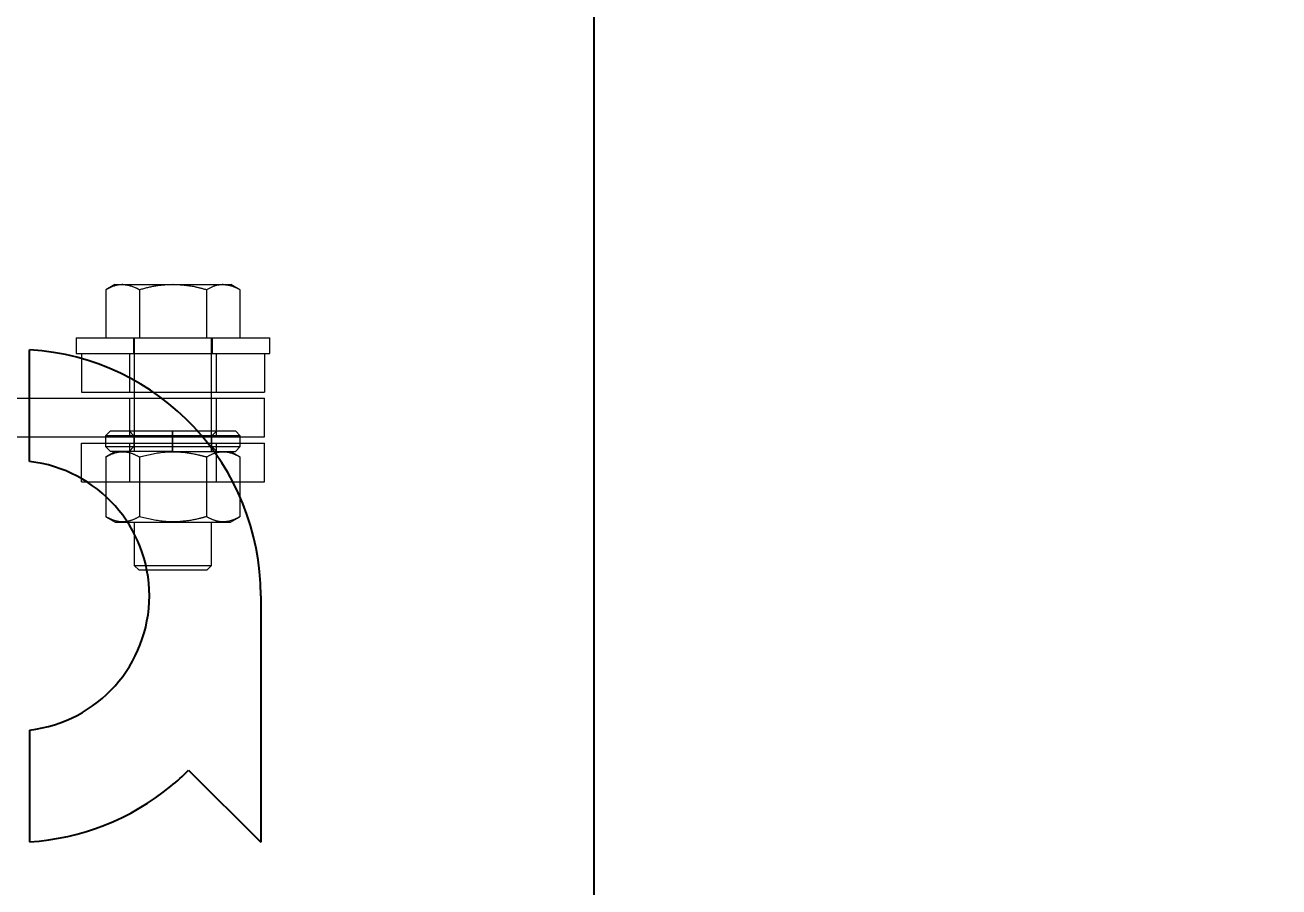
# Model space of a CAD drawing. Header units: millimetres. Extents: x 1293 to 41893, y 1011 to 26911.
# Drawn here: x 12001.8 to 12139, y 6796.8 to 6891 of the extents above; entities that cross this region are included whole.
import ezdxf

# ---------------------------------------------------------------- set-up
doc = ezdxf.new("R2010")
doc.units = ezdxf.units.MM
doc.header["$LTSCALE"] = 50
doc.linetypes.add('HIDDEN', pattern=[1.905, 1.27, -0.635])
doc.layers.add('CAPA_1', color=7, linetype='Continuous')
doc.styles.add('SLDTEXTSTYLE0', font='TXT', dxfattribs={"width": 0.75})
doc.dimstyles.new('SLDDIMSTYLE0', dxfattribs={"dimtxt": 100, "dimasz": 100, "dimexe": 0, "dimexo": 0.0625, "dimgap": 25, "dimtad": 2, "dimdec": 0, "dimlfac": 1.5, "dimrnd": 1e-09, "dimzin": 12, "dimdsep": 46, "dimtxsty": 'SLDTEXTSTYLE0', "dimsah": 1, "dimcen": 0.09, "dimadec": 0, "dimazin": 3, "dimtfac": 1, "dimtdec": 0, "dimtofl": 0, "dimtmove": 0, "dimatfit": 3, "dimfxl": 1, "dimfrac": 2, "dimtolj": 1, "dimtzin": 12, "dimarcsym": 0})

# ---------------------------------------------------------------- blocks, each defined once
blk = doc.blocks.new('_D_5')
at = {"layer": 'CAPA_1', "transparency": 16777216}
for p, q in [((11574.4, 7831.18), (17588.06, 7831.18)), ((17538.06, 7831.18), (17538.06, 4708.49)), ((16485.16, 4708.49), (17588.06, 4708.49))]:
    blk.add_line(p, q, dxfattribs=at)
for points in [[(17538.06, 7831.18), (17522.68, 7731.18), (17553.45, 7731.18)], [(17538.06, 4708.49), (17553.45, 4808.49), (17522.68, 4808.49)]]:
    blk.add_solid(points, dxfattribs=at)
at = {"layer": 'CAPA_1', "transparency": 16777216, "insert": (17409.15, 6122.06), "char_height": 100, "attachment_point": 1, "rotation": 90, "style": 'SLDTEXTSTYLE0'}
blk.add_mtext('4684', dxfattribs=at)
blk = doc.blocks.new('_D_15')
at = {"layer": 'CAPA_1', "transparency": 16777216}
for p, q in [((6530.12, 8742.38), (6530.12, 9415.65)), ((16745.16, 6492), (16745.16, 9415.65)), ((6530.12, 9365.65), (16745.16, 9365.65))]:
    blk.add_line(p, q, dxfattribs=at)
for points in [[(6530.12, 9365.65), (6630.12, 9350.26), (6630.12, 9381.03)], [(16745.16, 9365.65), (16645.16, 9381.03), (16645.16, 9350.26)]]:
    blk.add_solid(points, dxfattribs=at)
at = {"layer": 'CAPA_1', "transparency": 16777216, "insert": (11452.92, 9494.55), "char_height": 100, "attachment_point": 1, "style": 'SLDTEXTSTYLE0'}
blk.add_mtext('15323', dxfattribs=at)

msp = doc.modelspace()

# ---------------------------------------------------------------- linework, layer by layer
at = {"color": 7, "linetype": 'Continuous', "lineweight": 25}
for p, q in [((12064.0291497, 7060.1262403), (12064.0291497, 6718.9262403)), ((12002.3402403, 6843.320003), (12002.3402403, 6855.5398931)), ((12027.6052382, 6828.6473195), (12027.6052382, 6801.7044181)), ((12002.3402403, 6813.974636), (12002.3402403, 6801.754746)), ((12019.7077328, 6809.6019234), (12027.6052382, 6801.7044181))]:
    msp.add_line(p, q, dxfattribs=at)
at = {"color": 1, "linetype": 'HIDDEN', "lineweight": 18}
for p, q in [((12011.655272, 6862.6505515), (12010.6731386, 6862.0835166)), ((12010.6731386, 6862.0835166), (12010.6731386, 6856.8288715)), ((12011.655272, 6862.6505515), (12024.3557022, 6862.6505515)), ((12014.3393129, 6862.0835166), (12014.3393129, 6856.8288715)), ((12021.6716613, 6862.0835166), (12021.6716613, 6856.8288715)), ((12025.3378355, 6862.0835166), (12024.3557022, 6862.6505515)), ((12025.3378355, 6862.0835166), (12025.3378355, 6856.8288715)), ((12007.4221537, 6856.8288715), (12028.5888204, 6856.8288715)), ((12007.4221537, 6856.8288715), (12007.4221537, 6855.1355382)), ((12013.6874871, 6856.8288715), (12013.6874871, 6855.1355382)), ((12013.7721537, 6856.8288715), (12013.7721537, 6844.4167382)), ((12022.2388204, 6844.4167382), (12022.2388204, 6856.8288715)), ((12022.3234871, 6855.1355382), (12022.3234871, 6856.8288715)), ((12028.5888204, 6855.1355382), (12028.5888204, 6856.8288715)), ((12007.4221537, 6855.1355382), (12028.5888204, 6855.1355382)), ((12008.0054871, 6855.1355382), (12008.0054871, 6850.9022048)), ((12013.2429871, 6855.1355382), (12013.2429871, 6850.9022048)), ((12022.7679871, 6850.9022048), (12022.7679871, 6855.1355382)), ((12028.0054871, 6855.1355382), (12028.0054871, 6850.9022048)), ((12008.0054871, 6850.9022048), (12028.0054871, 6850.9022048)), ((11984.4054871, 6850.2355382), (12028.0054871, 6850.2355382)), ((12013.2429871, 6850.2355382), (12013.2429871, 6846.0022048)), ((12022.7679871, 6846.0022048), (12022.7679871, 6850.2355382)), ((12028.0054871, 6846.0022048), (12028.0054871, 6850.2355382)), ((12011.1686537, 6846.6688715), (12010.6394871, 6846.1397048)), ((12011.1686537, 6846.6688715), (12017.9516537, 6846.6688715)), ((12013.2091204, 6846.6688715), (12013.7382871, 6846.1397048)), ((12017.9516537, 6846.6688715), (12017.9474871, 6846.1397048)), ((12017.9516537, 6846.6688715), (12017.9677204, 6846.6688715)), ((12017.9718871, 6846.1397048), (12017.9677204, 6846.6688715)), ((12018.0054871, 6846.6688715), (12024.8423204, 6846.6688715)), ((12018.0054871, 6844.4167382), (12018.0054871, 6846.6688715)), ((12022.2726871, 6846.1397048), (12022.8018537, 6846.6688715)), ((12025.3714871, 6846.1397048), (12024.8423204, 6846.6688715)), ((11984.4054871, 6846.0022048), (12028.0054871, 6846.0022048)), ((12008.0054871, 6841.1022048), (12008.0054871, 6845.3355382)), ((12008.0054871, 6845.3355382), (12028.0054871, 6845.3355382)), ((12017.9474871, 6846.1397048), (12010.6394871, 6846.1397048)), ((12010.6394871, 6846.1397048), (12010.6394871, 6844.9459048)), ((12013.2429871, 6845.3355382), (12013.2429871, 6841.1022048)), ((12013.7382871, 6846.1397048), (12013.7382871, 6844.9459048)), ((12017.9474871, 6844.9459048), (12017.9474871, 6846.1397048)), ((12017.9718871, 6846.1397048), (12017.9718871, 6844.9459048)), ((12025.3714871, 6846.1397048), (12018.0054871, 6846.1397048)), ((12022.2726871, 6844.9459048), (12022.2726871, 6846.1397048)), ((12022.7679871, 6841.1022048), (12022.7679871, 6845.3355382)), ((12025.3714871, 6844.9459048), (12025.3714871, 6846.1397048)), ((12028.0054871, 6841.1022048), (12028.0054871, 6845.3355382)), ((12010.6394871, 6844.9459048), (12017.9474871, 6844.9459048)), ((12010.6394871, 6844.9459048), (12011.1686537, 6844.4167382)), ((12011.7028084, 6844.4167382), (12010.6733537, 6843.8223822)), ((12010.6733537, 6843.8223822), (12010.6733537, 6837.2894941)), ((12017.9516537, 6844.4167382), (12011.1686537, 6844.4167382)), ((12013.7382871, 6844.9459048), (12013.2091204, 6844.4167382)), ((12014.3390978, 6843.822196), (12014.3390978, 6837.2896804)), ((12017.9474871, 6844.9459048), (12017.9516537, 6844.4167382)), ((12017.9558597, 6844.4167382), (12017.9516537, 6844.4167382)), ((12017.9558597, 6844.4167382), (12024.8423204, 6844.4167382)), ((12017.9677204, 6844.4167382), (12017.9718871, 6844.9459048)), ((12018.0054871, 6844.9459048), (12025.3714871, 6844.9459048)), ((12021.6718764, 6843.822196), (12021.6718764, 6837.2896804)), ((12022.8018537, 6844.4167382), (12022.2726871, 6844.9459048)), ((12025.3376204, 6843.8223822), (12024.3081657, 6844.4167382)), ((12024.8423204, 6844.4167382), (12025.3714871, 6844.9459048)), ((12025.3376204, 6843.8223822), (12025.3376204, 6837.2894941)), ((12008.0054871, 6841.1022048), (12028.0054871, 6841.1022048)), ((12010.6733537, 6837.2894941), (12011.7028084, 6836.6951382)), ((12024.3081657, 6836.6951382), (12025.3376204, 6837.2894941)), ((12011.7028084, 6836.6951382), (12024.3081657, 6836.6951382)), ((12013.7721537, 6836.6951382), (12013.7721537, 6831.9588848)), ((12022.2388204, 6831.9588848), (12022.2388204, 6836.6951382)), ((12013.7721537, 6831.9588848), (12022.2388204, 6831.9588848)), ((12013.7721537, 6831.9588848), (12014.3013204, 6831.4297182)), ((12021.7096537, 6831.4297182), (12022.2388204, 6831.9588848)), ((12021.7096537, 6831.4297182), (12014.3013204, 6831.4297182))]:
    msp.add_line(p, q, dxfattribs=at)
at = {"color": 7, "linetype": 'Continuous', "lineweight": 25}
for centre, radius, start, end in [((12000.6602403, 6828.6473195), 26.9449979, 0, 86.425333396), ((12000.6602403, 6828.6473195), 14.768549, 276.531835031, 83.468164969), ((12008.3046814, 6820.143122), 15.5288908, 307.614017039, 317.249116079), ((12000.6602403, 6828.6473195), 26.9449979, 273.574666604, 309.453724639)]:
    msp.add_arc(centre, radius, start, end, dxfattribs=at)
at = {"color": 1, "linetype": 'HIDDEN', "lineweight": 18}
for points, knots in [([(12012.4800933, 6862.6505515), (12012.2749749, 6862.6358419), (12011.6630325, 6862.5919577), (12011.068433, 6862.2865524), (12010.6731386, 6862.0835166)], [0, 0, 0, 0, 0.3351922062, 1, 1, 1, 1]), ([(12014.3393129, 6862.0835166), (12014.2250634, 6862.1477384), (12013.6367914, 6862.4784173), (12013.0251841, 6862.5737409), (12012.5323583, 6862.6505515)], [0, 0, 0, 0, 0.1942119601, 1, 1, 1, 1]), ([(12017.9532221, 6862.6505515), (12017.3293215, 6862.6181562), (12016.1048334, 6862.5545761), (12014.9203022, 6862.2385307), (12014.3393129, 6862.0835166)], [0, 0, 0, 0, 0.5095195514, 1, 1, 1, 1]), ([(12021.6716613, 6862.0835166), (12021.2469874, 6862.1996737), (12020.0660093, 6862.5226959), (12018.8417645, 6862.6006374), (12018.0577521, 6862.6505515)], [0, 0, 0, 0, 0.35959504835, 1, 1, 1, 1]), ([(12023.4786159, 6862.6505515), (12023.2734975, 6862.6358419), (12022.6615551, 6862.5919577), (12022.0669556, 6862.2865524), (12021.6716613, 6862.0835166)], [0, 0, 0, 0, 0.3351922062, 1, 1, 1, 1]), ([(12025.3378355, 6862.0835166), (12025.223586, 6862.1477384), (12024.635314, 6862.4784173), (12024.0237067, 6862.5737409), (12023.5308809, 6862.6505515)], [0, 0, 0, 0, 0.1942119601, 1, 1, 1, 1]), ([(12010.6733537, 6843.8223822), (12010.991518, 6843.9861748), (12011.6347463, 6844.3173119), (12012.5877667, 6844.4383954), (12013.4987817, 6844.2605189), (12014.0572867, 6843.9691933), (12014.3390978, 6843.822196)], [0, 0, 0, 0, 0.2646061211, 0.5349506065, 0.7653448938, 1, 1, 1, 1]), ([(12014.3390978, 6843.822196), (12015.2242614, 6844.0396485), (12016.7125708, 6844.4052721), (12018.8888359, 6844.4035385), (12020.4462245, 6844.1564522), (12021.3655322, 6843.9057412), (12021.6718764, 6843.822196)], [0, 0, 0, 0, 0.3661794341, 0.6156922034, 0.8719357593, 1, 1, 1, 1]), ([(12021.6718764, 6843.822196), (12021.9900512, 6843.9860205), (12022.6333002, 6844.3172219), (12023.5863313, 6844.4384044), (12024.4973367, 6844.2606193), (12025.0558201, 6843.9693508), (12025.3376204, 6843.8223822)], [0, 0, 0, 0, 0.2646176718, 0.5349733347, 0.7653562273, 1, 1, 1, 1]), ([(12014.3390978, 6837.2896804), (12014.0209229, 6837.1258559), (12013.377674, 6836.7946544), (12012.4246428, 6836.6734719), (12011.5136375, 6836.8512571), (12010.955154, 6837.1425255), (12010.6733537, 6837.2894941)], [0, 0, 0, 0, 0.2646176718, 0.5349733347, 0.76535622725, 1, 1, 1, 1]), ([(12021.6718764, 6837.2896804), (12021.3655273, 6837.2061329), (12020.4615537, 6836.9596014), (12018.9050548, 6836.7098237), (12016.7280651, 6836.7028411), (12015.2242592, 6837.0722444), (12014.3390978, 6837.2896804)], [0, 0, 0, 0, 0.1280647744, 0.377893031, 0.6338190398, 1, 1, 1, 1]), ([(12025.3376204, 6837.2894941), (12025.0194562, 6837.1257016), (12024.3762279, 6836.7945645), (12023.4232074, 6836.673481), (12022.5121924, 6836.8513575), (12021.9536874, 6837.142683), (12021.6718764, 6837.2896804)], [0, 0, 0, 0, 0.2646061211, 0.5349506065, 0.7653448938, 1, 1, 1, 1])]:
    msp.add_open_spline(points, degree=3, knots=knots, dxfattribs=at)

# ---------------------------------------------------------------- dimensions: what is measured, and where the dimension line sits
at = {"layer": 'CAPA_1'}
dim = msp.add_linear_dim(base=(16745.1618891, 9365.6463094), p1=(6530.1246702, 8678.8772747), p2=(16745.1618891, 6428.5014528), dimstyle='SLDDIMSTYLE0', dxfattribs=at)
dim.commit()
dim.dimension.update_dxf_attribs({"geometry": '_D_15', "text_midpoint": (11637.6432797, 9365.6463094), "dimtype": 160})
dim = msp.add_linear_dim(base=(17538.0605071, 4708.4929069), p1=(11510.8968592, 7831.1769069), p2=(16421.6646746, 4708.4929069), angle=90, dimstyle='SLDDIMSTYLE0', dxfattribs=at)
dim.commit()
dim.dimension.update_dxf_attribs({"geometry": '_D_5', "text_midpoint": (17538.0605071, 6269.8349069), "dimtype": 160})

doc.saveas('drawing.dxf')
